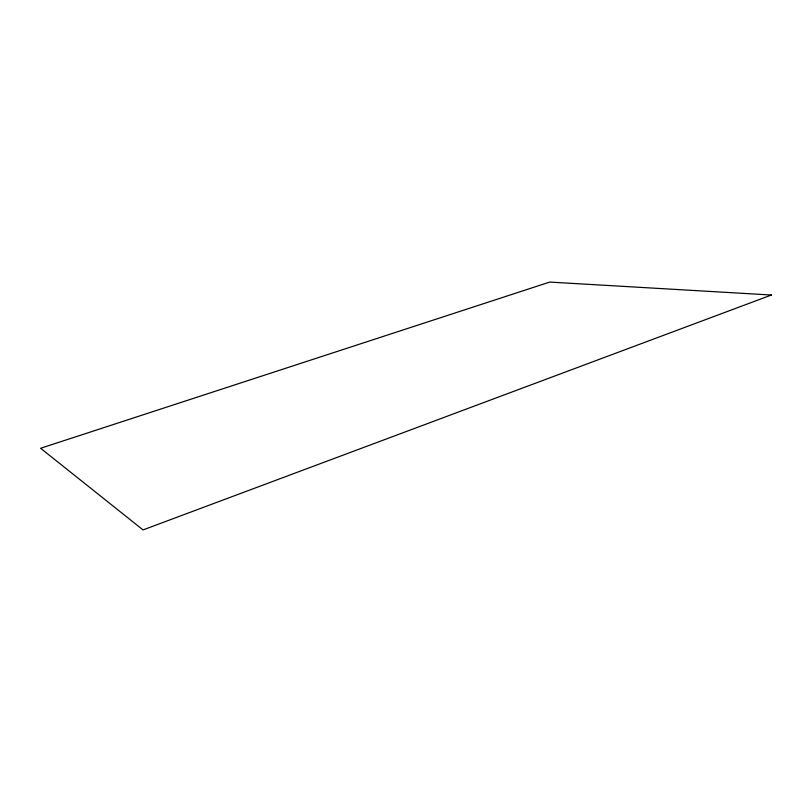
<?xml version="1.0" encoding="UTF-8"?>
<svg xmlns="http://www.w3.org/2000/svg" width="812" height="812" viewBox="0 0 812 812"><rect width="100%" height="100%" fill="white"/><g stroke="black" fill="none" stroke-linecap="round" stroke-linejoin="round"><path stroke-width="1.22" d="M771.4 295.02L143.054 529.921L40.6 448.275L549.714 282.079L771.4 295.02"/></g></svg>
